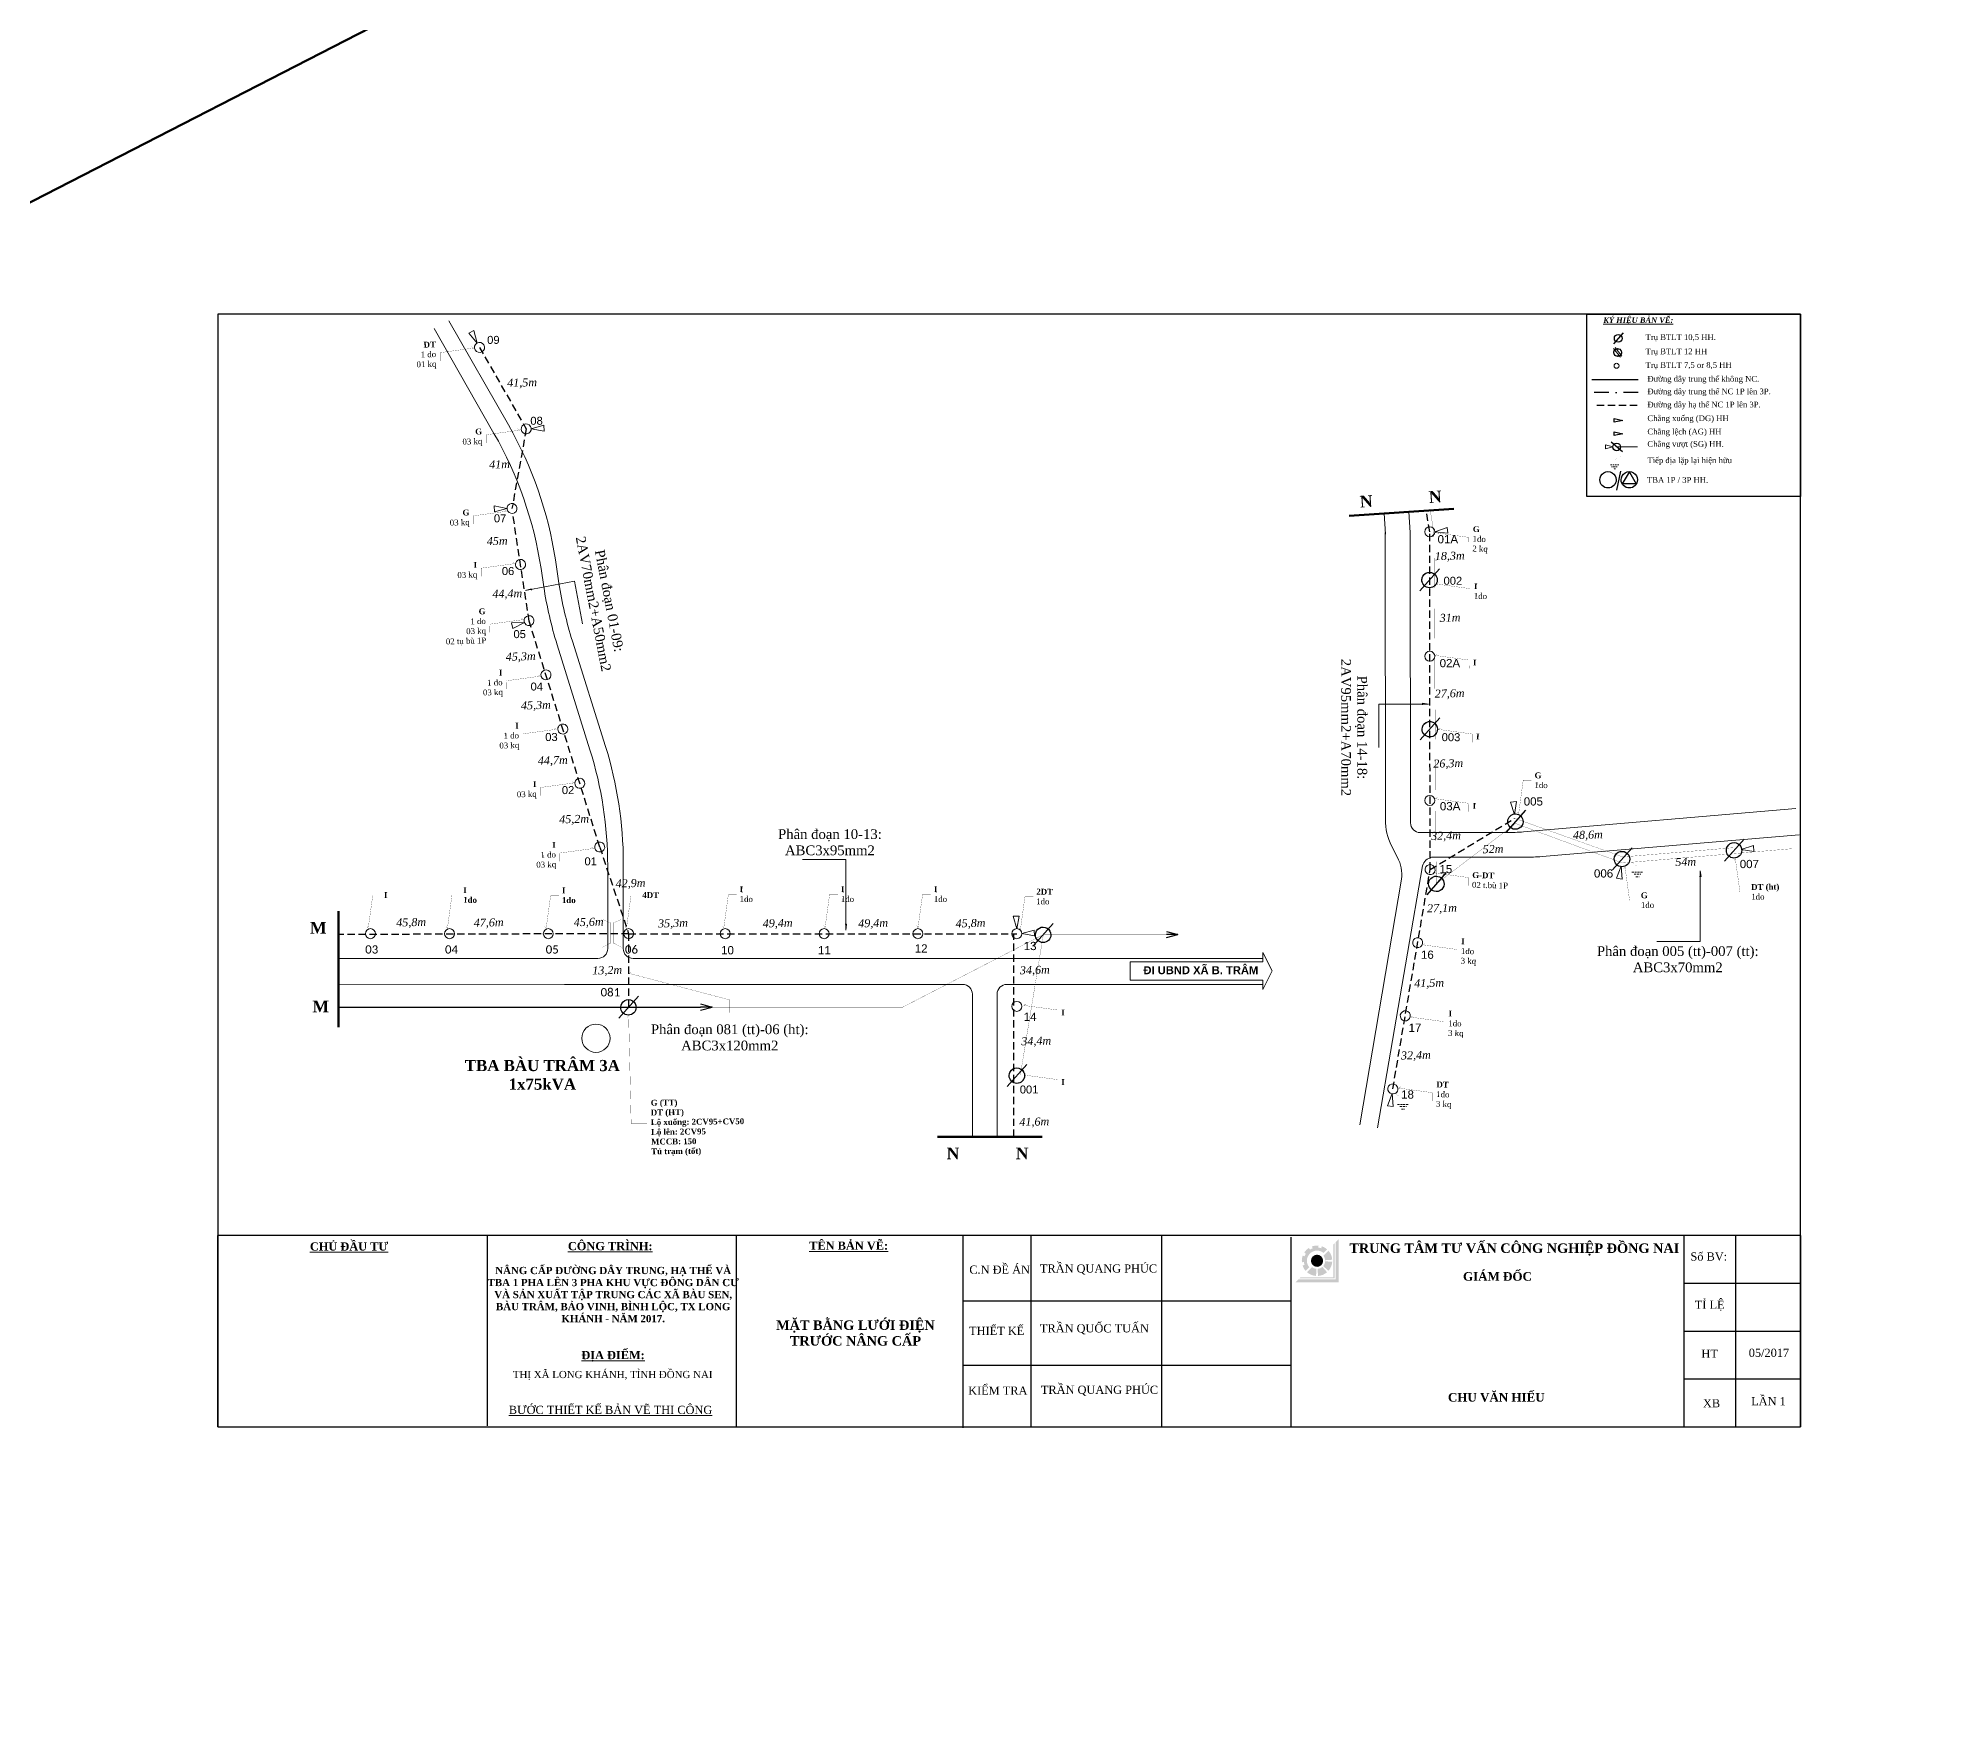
# Model space of a CAD drawing. Header units: metres. Extents: x 429925 to 893472, y 1245258 to 2552490.
# Drawn here: x 447494 to 448464, y 1260710 to 1261568 of the extents above; entities that cross this region are included whole.
import ezdxf

# ---------------------------------------------------------------- set-up
doc = ezdxf.new("R2010")
doc.units = ezdxf.units.M
doc.linetypes.add('DASHDOT', pattern=[1, 0.5, -0.25, 0, -0.25])
doc.linetypes.add('DASHED2', pattern=[0.375, 0.25, -0.125])
doc.layers.add('duong', color=2, linetype='Continuous', lineweight=15)
doc.layers.add('duong bao', color=3, linetype='Continuous', lineweight=13)
doc.layers.add('Khung ten', color=7, linetype='Continuous')
doc.layers.add('KHUNGBANVE', color=6, linetype='Continuous')
doc.styles.get("Standard").update_dxf_attribs({"font": 'arial.ttf'})
doc.styles.add('Unicode', font='times.ttf')

# ---------------------------------------------------------------- blocks, each defined once
blk = doc.blocks.new('A$C46BF4DDC')
at = {"color": 9, "linetype": 'Continuous'}
blk.add_line((9.91, 11.46), (0, 0), dxfattribs=at)
blk.add_lwpolyline([(0.89, 5.61, -1), (8.82, 5.61, -1)], format="xyb", close=True, dxfattribs=at)
blk = doc.blocks.new('A$C7B825D87')
at = {"layer": 'duong bao', "color": 1, "linetype": 'DASHED2', "lineweight": 20, "ltscale": 4}
for p, q in [((1.21, 2.48), (7.13, 2.48)), ((2.41, 1.31), (5.91, 1.31)), ((3.34, 0), (4.99, 0))]:
    blk.add_line(p, q, dxfattribs=at)
at = {"layer": 'duong bao', "color": 1, "linetype": 'DASHED2', "lineweight": 20, "ltscale": 4, "const_width": 0.0325}
blk.add_lwpolyline([(0.01, 8.11), (4.17, 5.43), (4.17, 2.48)], dxfattribs=at)
blk = doc.blocks.new('A$C6542344A')
at = {"color": 9, "linetype": 'Continuous'}
for p, q in [((7.5, 9.8), (0, 1.2)), ((8.7, 8.6), (1.3, 0))]:
    blk.add_line(p, q, dxfattribs=at)
for points in [[(0.3, 4.9, -1), (8.2, 4.9, -1)], [(4.3, 1, -1), (4.3, 8.9, -1)]]:
    blk.add_lwpolyline(points, format="xyb", close=True, dxfattribs=at)

msp = doc.modelspace()

# ---------------------------------------------------------------- hatches: boundary and pattern name
at = {"layer": 'duong bao', "lineweight": 50, "ltscale": 2}
h = msp.add_hatch(color=256, dxfattribs=at)
h.paths.add_polyline_path([(448305.55, 1261404.33, -1), (448306.32, 1261408.23, -1)], flags=17)
h.paths.add_polyline_path([(448306.32, 1261408.23, 1), (448305.55, 1261404.33, 1)], flags=17)
at = {"layer": 'Khung ten'}
h = msp.add_hatch(color=160, dxfattribs=at)
h.paths.add_polyline_path([(448162.57, 1260950.74), (448161, 1260949.17), (448161, 1260930.19), (448142.02, 1260930.19), (448140.46, 1260928.63), (448162.57, 1260928.63)])
h.paths.add_polyline_path([(448160.48, 1260948.65), (448159.96, 1260948.13), (448159.96, 1260931.23), (448143.06, 1260931.23), (448142.54, 1260930.71), (448160.48, 1260930.71)], flags=17)
for color, points in [(160, [(448156.66, 1260945.57, 0.10032), (448153.96, 1260947.11), (448153.63, 1260946.12, 0.055263), (448152.17, 1260946.43), (448152.28, 1260947.46, 0.110865), (448148.88, 1260947.04), (448149.23, 1260946.06, 0.055263), (448147.89, 1260945.41), (448147.33, 1260946.29, 0.110865), (448144.91, 1260943.87), (448145.79, 1260943.31, 0.055263), (448145.13, 1260941.97), (448144.15, 1260942.32, 0.110865), (448143.73, 1260938.92), (448144.77, 1260939.02, 0.055263), (448145.08, 1260937.56), (448144.09, 1260937.23, 0.10032), (448145.63, 1260934.53), (448147.48, 1260936.38, -0.904534), (448154.81, 1260943.72)]), (1, [(448154.64, 1260939.68, 1), (448148.38, 1260939.68, 1)])]:
    msp.add_hatch(color=color, dxfattribs=at).paths.add_polyline_path(points)
h = msp.add_hatch(color=104, dxfattribs=at)
h.paths.add_polyline_path([(448157.4, 1260944.83), (448154.81, 1260942.24, -0.149436), (448155.67, 1260939.96), (448159.31, 1260940.2, 0.16445)])
h.paths.add_polyline_path([(448159.31, 1260939.16), (448155.67, 1260939.4, -0.16445), (448154.65, 1260936.94), (448157.4, 1260934.53, 0.16445)])
h.paths.add_polyline_path([(448156.66, 1260933.8), (448154.26, 1260936.54, -0.16445), (448151.79, 1260935.52), (448152.03, 1260931.88, 0.16445)])
h.paths.add_polyline_path([(448150.99, 1260931.88), (448151.23, 1260935.52, -0.149436), (448148.95, 1260936.39), (448146.36, 1260933.8, 0.16445)])

# ---------------------------------------------------------------- linework, layer by layer
at = {"color": 4, "linetype": 'Continuous', "lineweight": 18}
for p, q in [((447705.57, 1261422.5), (447736.18, 1261369.04)), ((447697.96, 1261418.53), (447728.75, 1261364.74)), ((448186.63, 1261312.9), (448185.92, 1261323.64)), ((448199.39, 1261313.74), (448198.66, 1261324.48)), ((448186.59, 1261166.32), (448186.58, 1261313.86)), ((448199.52, 1261164.66), (448199.36, 1261313.86)), ((447754.34, 1261285.95), (447752.94, 1261295.26)), ((447760.32, 1261299.84), (447762.16, 1261287.78)), ((447770.07, 1261288.81), (447774.3, 1261266.91)), ((447778.07, 1261202.19), (447761.2, 1261256.18)), ((447769.06, 1261258.02), (447786.08, 1261203.84)), ((448183.19, 1261225.64), (448183.19, 1261203.33)), ((448257.54, 1261160.02), (448397.4, 1261172.05)), ((448249, 1261159.66), (448204.52, 1261159.66)), ((448267.06, 1261147.34), (448399.16, 1261158.57)), ((448189.78, 1261152.86), (448192.79, 1261146.87)), ((447787.18, 1261100.02), (447787.18, 1261142.54)), ((447795.18, 1261144.19), (447795.18, 1261100.02)), ((447909.45, 1261145.91), (447887.15, 1261145.91)), ((448182.55, 1261008.05), (448205.65, 1261142.64)), ((448258.3, 1261146.96), (448210.37, 1261146.96)), ((448173.52, 1261009.58), (448194.96, 1261135.78)), ((448348.28, 1261103.74), (448325.98, 1261103.74)), ((447782.18, 1261095.02), (447648.94, 1261095.02)), ((448123.74, 1261095.02), (447800.18, 1261095.02)), ((448055.47, 1261093.33), (448123.74, 1261093.33)), ((448123.74, 1261093.33), (448123.74, 1261098.09)), ((448123.74, 1261098.09), (448128.5, 1261088.56)), ((447648.94, 1261081.49), (447764.94, 1261081.64)), ((447969.49, 1261081.64), (447764.94, 1261081.64)), ((448123.74, 1261081.64), (447992.19, 1261081.64)), ((448123.74, 1261083.8), (448055.47, 1261083.8)), ((448128.5, 1261088.56), (448123.74, 1261079.04)), ((448123.74, 1261079.04), (448123.74, 1261083.8)), ((447974.5, 1261003.3), (447974.49, 1261076.64)), ((447987.27, 1261003.3), (447987.19, 1261076.64))]:
    msp.add_line(p, q, dxfattribs=at)
at = {"color": 5, "linetype": 'DASHED2', "lineweight": 30, "ltscale": 15}
for p, q in [((447721.33, 1261408.86), (447745.33, 1261367.04)), ((448295.25, 1261379.31), (448316.45, 1261379.31)), ((447745.33, 1261367.04), (447738.02, 1261326.21)), ((448209.41, 1261314.19), (448207.55, 1261325.09)), ((448209.58, 1261140.65), (448209.41, 1261314.19)), ((448209.58, 1261140.65), (448253.01, 1261166.98)), ((447783.08, 1261152.23), (447797.94, 1261107.72)), ((448190.43, 1261027.96), (448209.58, 1261140.65)), ((447797.94, 1261107.72), (447648.94, 1261107.27)), ((447797.94, 1261107.72), (447797.93, 1261070.01)), ((447797.94, 1261107.72), (447997.33, 1261107.72)), ((447797.94, 1261107.72), (447797.94, 1261107.72)), ((447995.75, 1261003.3), (447995.69, 1261107.72))]:
    msp.add_line(p, q, dxfattribs=at)
at = {"color": 1, "lineweight": 30, "ltscale": 15}
for p, q in [((448316.42, 1261392.28), (448292.59, 1261392.28)), ((448074.13, 1261108.87), (448080.08, 1261107.26)), ((448080.08, 1261107.26), (448074.13, 1261107.26)), ((448074.13, 1261105.67), (448080.08, 1261107.26)), ((447834.9, 1261071.62), (447840.85, 1261070.01)), ((447648.94, 1261070.01), (447834.9, 1261070.01)), ((447840.85, 1261070.01), (447834.9, 1261070.01)), ((447834.9, 1261068.42), (447840.85, 1261070.01))]:
    msp.add_line(p, q, dxfattribs=at)
at = {"color": 1, "linetype": 'DASHDOT', "lineweight": 30, "ltscale": 15}
msp.add_line((448316.42, 1261385.82), (448292.59, 1261385.82), dxfattribs=at)
at = {"color": 7, "linetype": 'Continuous'}
msp.add_line((448307.33, 1261345.35), (448305.25, 1261335.58), dxfattribs=at)
at = {"color": 9, "linetype": 'Continuous'}
msp.add_lwpolyline([(447586.97, 1260854.45), (448399.77, 1260854.45), (448399.77, 1261425.95), (447586.97, 1261425.95)], close=True, dxfattribs=at)
at = {"color": 7, "linetype": 'Continuous'}
for points in [[(448290.06, 1261425.95), (448399.77, 1261425.95), (448399.77, 1261332.37), (448290.06, 1261332.37)], [(448304.13, 1261372.34), (448308.53, 1261371.39), (448304.13, 1261370.44)], [(448304.13, 1261365.5), (448308.53, 1261364.56), (448304.13, 1261363.61)], [(448308.45, 1261338.83), (448311.91, 1261344.82), (448315.37, 1261338.83)]]:
    msp.add_lwpolyline(points, close=True, dxfattribs=at)
at = {"color": 4, "linetype": 'Continuous', "lineweight": 18}
for points in [[(447720.15, 1261411.16), (447718.49, 1261417.62), (447715.83, 1261416.25), (447720.15, 1261411.16)], [(447747.91, 1261367.14), (447754.47, 1261365.89), (447754.36, 1261368.87), (447747.91, 1261367.14)], [(447735.44, 1261326.14), (447728.9, 1261327.45), (447728.98, 1261324.46), (447735.44, 1261326.14)], [(448211.99, 1261314.22), (448218.62, 1261313.39), (448218.31, 1261316.36), (448211.99, 1261314.22)], [(447748, 1261284.2), (447747.85, 1261284.96), (447744.93, 1261283.95), (447770.07, 1261288.81)], [(447744.38, 1261267.63), (447737.71, 1261267.44), (447738.46, 1261264.55), (447744.38, 1261267.63)], [(448205.72, 1261225.3), (448205.72, 1261226.07), (448208.79, 1261225.64), (448183.19, 1261225.64)], [(448253.01, 1261168.94), (448253.9, 1261175.55), (448250.93, 1261175.28), (448253.01, 1261168.94)], [(448369.33, 1261150.9), (448375.94, 1261149.96), (448375.69, 1261152.94), (448369.33, 1261150.9)], [(447909.12, 1261112.56), (447909.89, 1261112.58), (447909.45, 1261109.59), (447909.45, 1261145.91)], [(448307.7, 1261142.44), (448305.32, 1261136.21), (448308.28, 1261135.79), (448307.7, 1261142.44)], [(448347.95, 1261137.09), (448348.72, 1261137.07), (448348.28, 1261140.06), (448348.28, 1261103.74)], [(447997.23, 1261110.24), (447998.43, 1261116.8), (447995.45, 1261116.67), (447997.23, 1261110.24)], [(447999.85, 1261107.82), (448006.41, 1261106.62), (448006.28, 1261109.6), (447999.85, 1261107.82)], [(448190.02, 1261025.53), (448187.64, 1261019.29), (448190.6, 1261018.88), (448190.02, 1261025.53)]]:
    msp.add_lwpolyline(points, dxfattribs=at)
for points in [[(447720.04, 1261411.1, -1), (447722.61, 1261406.63, -1)], [(448304.05, 1261399.45, -1), (448306.63, 1261399.45, -1)], [(447744.05, 1261369.28, -1), (447746.62, 1261364.8, -1)], [(447737.64, 1261328.76, -1), (447738.41, 1261323.65, -1)], [(448209.41, 1261316.77, -1), (448209.41, 1261311.61, -1)], [(447742, 1261299.91, -1), (447742.77, 1261294.81, -1)], [(448209.31, 1261293.36, -1), (448209.31, 1261285.42, -1)], [(447746.36, 1261271.07, -1), (447747.13, 1261265.97, -1)], [(448209.41, 1261252.8, -1), (448209.41, 1261247.64, -1)], [(447754.67, 1261243.14, -1), (447756.21, 1261238.22, -1)], [(448209.41, 1261216.73, -1), (448209.41, 1261208.8, -1)], [(447763.37, 1261215.3, -1), (447764.91, 1261210.37, -1)], [(447772.07, 1261187.45, -1), (447773.61, 1261182.53, -1)], [(448209.41, 1261178.75, -1), (448209.41, 1261173.59, -1)], [(447784.49, 1261154.39, -1), (447781.67, 1261150.06, -1)], [(448210.01, 1261143.19, -1), (448209.15, 1261138.1, -1)], [(447662.71, 1261107.72, -1), (447667.87, 1261107.72, -1)], [(447703.39, 1261107.72, -1), (447708.55, 1261107.72, -1)], [(447754.09, 1261107.72, -1), (447759.25, 1261107.72, -1)], [(447795.36, 1261107.72, -1), (447800.52, 1261107.72, -1)], [(447797.94, 1261110.3, -1), (447797.94, 1261105.14, -1)], [(447847.51, 1261110.3, -1), (447847.51, 1261105.14, -1)], [(447898.31, 1261110.3, -1), (447898.31, 1261105.14, -1)], [(447946.53, 1261110.3, -1), (447946.53, 1261105.14, -1)], [(447997.33, 1261110.3, -1), (447997.33, 1261105.14, -1)], [(448203.63, 1261105.63, -1), (448202.76, 1261100.54, -1)], [(447997.33, 1261072.96, -1), (447997.33, 1261067.8, -1)], [(447773.89, 1261053.98, -1), (447788.39, 1261054.03, -1)], [(448197.25, 1261068.07, -1), (448196.38, 1261062.98, -1)], [(447997.33, 1261038.75, -1), (447997.33, 1261030.81, -1)], [(448190.86, 1261030.51, -1), (448190, 1261025.42, -1)]]:
    msp.add_lwpolyline(points, format="xyb", close=True, dxfattribs=at)
at = {"color": 9, "linetype": 'Continuous'}
for points in [[(448305.55, 1261404.33, -1), (448306.32, 1261408.23, -1)], [(448307.88, 1261405.89, -1), (448303.99, 1261406.67, -1)]]:
    msp.add_lwpolyline(points, format="xyb", close=True, dxfattribs=at)
at = {"color": 4, "linetype": 'Continuous', "lineweight": 18}
for points in [[(448303.43, 1261357.79), (448299.7, 1261356.79), (448299.7, 1261358.79)], [(448055.47, 1261093.33), (448123.74, 1261093.33), (448123.74, 1261098.09), (448128.5, 1261088.56), (448123.74, 1261079.04), (448123.74, 1261083.8), (448055.47, 1261083.8)]]:
    msp.add_lwpolyline(points, close=True, dxfattribs=at)
at = {"color": 7, "linetype": 'Continuous'}
for points in [[(448296.77, 1261340.86, -1), (448305.16, 1261340.89, -1)], [(448307.7, 1261340.86, -1), (448316.09, 1261340.89, -1)]]:
    msp.add_lwpolyline(points, format="xyb", close=True, dxfattribs=at)
at = {"color": 5, "linetype": 'DASHED2', "lineweight": 30, "ltscale": 15}
for points in [[(447746.82, 1261268.26), (447738.41, 1261323.65)], [(447783.08, 1261152.23), (447746.82, 1261268.26)]]:
    msp.add_lwpolyline(points, dxfattribs=at)
at = {"color": 1, "lineweight": 30, "ltscale": 15, "const_width": 0.1}
for points in [[(448209.65, 1261325.18), (448211.53, 1261313.89), (448212.72, 1261133.29), (448253.49, 1261164.3), (448308.47, 1261144.03), (448395.32, 1261151.36)], [(447840.85, 1261070.01), (447938.76, 1261070.01), (448010.94, 1261107.26), (448080.08, 1261107.26)], [(448010.94, 1261107.26), (447999.09, 1261034.95), (447999.09, 1261003.3)]]:
    msp.add_lwpolyline(points, dxfattribs=at)
at = {"color": 5, "linetype": 'DASHED2', "lineweight": 30, "ltscale": 15, "const_width": 0.1}
msp.add_lwpolyline([(448253.01, 1261166.98), (448308.58, 1261147.14), (448365.83, 1261151.92)], dxfattribs=at)
at = {"color": 4, "linetype": 'Continuous', "lineweight": 18}
for centre, radius, start, end in [((447555.18, 1261265.37), 200, 8.59347, 29.78974), ((447562.61, 1261269.68), 200, 8.6751, 29.78974), ((447952.1, 1261315.83), 200, 188.59347, 197.35424), ((447959.87, 1261317.94), 200, 188.6751, 197.43588), ((447587.18, 1261142.54), 200, 0, 17.35424), ((447595.18, 1261144.19), 200, 0, 17.35424), ((448216.59, 1261166.33), 30, 180.00351, 206.67959), ((448204.52, 1261164.66), 5, 180, 270), ((448249, 1261259.66), 100, 270, 274.90041), ((448175.93, 1261137.81), 19.14, 353.90777, 28.25568), ((448211.5, 1261140.98), 6.09, 100.72555, 164.10393), ((448258.3, 1261246.96), 100, 270, 275.02351), ((447782.18, 1261100.02), 5, 270, 0), ((447800.18, 1261100.02), 5, 180, 270), ((447969.49, 1261076.64), 5, 0, 90), ((447992.19, 1261076.64), 5, 90, 180)]:
    msp.add_arc(centre, radius, start, end, dxfattribs=at)
at = {"layer": 'duong bao', "lineweight": 50, "ltscale": 2}
for p, q in [((434300.08, 1254706.74), (452042.86, 1263822.17)), ((448168.05, 1261322.46), (448221.74, 1261326.01)), ((447648.94, 1261119.35), (447648.94, 1261059.76)), ((447956.59, 1261003.3), (448010.4, 1261003.3))]:
    msp.add_line(p, q, dxfattribs=at)
at = {"layer": 'duong bao', "lineweight": 18, "ltscale": 2}
msp.add_line((448316.07, 1261357.74), (448305.48, 1261357.74), dxfattribs=at)
at = {"layer": 'duong bao', "color": 4, "lineweight": 15, "ltscale": 2, "const_width": 0.1}
for points in [[(447717.32, 1261409.25), (447718.34, 1261408.57), (447701.11, 1261406.21), (447701.09, 1261402)], [(447740.98, 1261367.05), (447742, 1261366.37), (447724.77, 1261364.01), (447724.75, 1261359.79)], [(447734.46, 1261325.42), (447735.48, 1261324.74), (447718.25, 1261322.38), (447718.23, 1261318.17)], [(448213.13, 1261314.38), (448212.11, 1261313.7), (448229.34, 1261311.34), (448229.36, 1261307.13)], [(447738.37, 1261298.52), (447739.39, 1261297.84), (447722.16, 1261295.48), (447722.14, 1261291.27)], [(448213.84, 1261288.02), (448212.81, 1261287.34), (448230.05, 1261284.98), (448230.06, 1261280.77)], [(447742.9, 1261269.76), (447743.92, 1261269.08), (447726.69, 1261266.72), (447726.67, 1261262.51)], [(448213.37, 1261251.32), (448212.35, 1261250.64), (448229.58, 1261248.28), (448229.6, 1261244.07)], [(447751.46, 1261240.68), (447752.48, 1261240), (447735.25, 1261237.64), (447735.23, 1261233.42)], [(447759.88, 1261213.42), (447760.9, 1261212.74), (447743.67, 1261210.38), (447743.65, 1261206.16)], [(448214.95, 1261213.33), (448213.92, 1261212.65), (448231.16, 1261210.29), (448231.17, 1261206.07)], [(447768.91, 1261185.85), (447769.93, 1261185.17), (447752.7, 1261182.81), (447752.68, 1261178.6)], [(448213.21, 1261177.73), (448212.19, 1261177.05), (448229.42, 1261174.69), (448229.44, 1261170.47)], [(448254.37, 1261170.34), (448255.05, 1261169.32), (448257.41, 1261186.55), (448261.63, 1261186.57)], [(447778.85, 1261152.19), (447779.87, 1261151.51), (447762.64, 1261149.15), (447762.62, 1261144.94)], [(448212.91, 1261139.61), (448211.88, 1261138.93), (448229.12, 1261136.57), (448229.13, 1261132.36)], [(448309, 1261141.06), (448309.68, 1261142.08), (448312.04, 1261124.85), (448316.26, 1261124.83)], [(448365.67, 1261145.34), (448366.35, 1261146.36), (448368.71, 1261129.13), (448372.93, 1261129.11)], [(447663.47, 1261111.39), (447664.16, 1261110.37), (447666.52, 1261127.6), (447670.73, 1261127.61)], [(447704.15, 1261111.39), (447704.84, 1261110.37), (447707.2, 1261127.6), (447711.41, 1261127.61)], [(447754.85, 1261111.26), (447755.54, 1261110.24), (447757.89, 1261127.47), (447762.11, 1261127.49)], [(447796.13, 1261111.39), (447796.81, 1261110.37), (447799.17, 1261127.6), (447803.39, 1261127.61)], [(447846.14, 1261111.84), (447846.82, 1261110.82), (447849.18, 1261128.05), (447853.4, 1261128.06)], [(447898.13, 1261111.84), (447898.81, 1261110.82), (447901.17, 1261128.05), (447905.39, 1261128.06)], [(447945.89, 1261111.84), (447946.57, 1261110.82), (447948.93, 1261128.05), (447953.14, 1261128.06)], [(447998.46, 1261110.62), (447999.14, 1261109.6), (448001.5, 1261126.83), (448005.72, 1261126.85)], [(448207.15, 1261102.65), (448206.12, 1261101.96), (448223.36, 1261099.61), (448223.37, 1261095.39)], [(447799.38, 1261087.96), (447798.36, 1261087.28), (447849.93, 1261073.67), (447849.8, 1261062.27)], [(448001.92, 1261071.55), (448000.9, 1261070.87), (448018.13, 1261068.51), (448018.14, 1261064.3)], [(447797.25, 1261064.73), (447797.93, 1261065.75), (447799.23, 1261010.16), (447807.43, 1261010.16)], [(448200.67, 1261065.53), (448199.65, 1261064.85), (448216.88, 1261062.49), (448216.9, 1261058.27)], [(448001.92, 1261035.81), (448000.9, 1261035.13), (448018.13, 1261032.77), (448018.14, 1261028.55)], [(448194.45, 1261029.09), (448193.43, 1261028.41), (448210.66, 1261026.05), (448210.68, 1261021.83)]]:
    msp.add_lwpolyline(points, dxfattribs=at)
at = {"layer": 'duong bao', "lineweight": 50, "ltscale": 2, "const_width": 0.1}
for points in [[(447784.64, 1261114.95), (447788.79, 1261113.18), (447788.79, 1261102.98), (447784.49, 1261100.76)], [(447794.12, 1261114.95), (447789.98, 1261113.18), (447789.98, 1261102.98), (447794.27, 1261100.76)]]:
    msp.add_lwpolyline(points, dxfattribs=at)
at = {"layer": 'KHUNGBANVE', "color": 2}
for p, q in [((447586.97, 1260854.45), (447586.97, 1260952.61)), ((448399.77, 1260952.61), (447586.97, 1260952.61)), ((447725.46, 1260854.9), (447725.46, 1260952.76)), ((447853.3, 1260854.45), (447853.3, 1260952.61)), ((447969.76, 1260853.93), (447969.76, 1260952.61)), ((448004.66, 1260854.15), (448004.66, 1260952.61)), ((448071.74, 1260854.45), (448071.74, 1260952.31)), ((448138.2, 1260854.45), (448138.2, 1260951.79)), ((448340.12, 1260854.23), (448340.12, 1260952.61)), ((448366.63, 1260854.23), (448366.63, 1260952.61)), ((448399.77, 1260952.61), (448399.77, 1260854.45)), ((448399.77, 1260928.02), (448340.12, 1260928.02)), ((448138.2, 1260918.97), (447969.76, 1260918.97)), ((448399.77, 1260903.42), (448340.12, 1260903.42)), ((448138.2, 1260885.91), (447969.76, 1260885.91)), ((448399.77, 1260878.83), (448340.12, 1260878.83)), ((447586.97, 1260854.45), (448399.77, 1260854.45))]:
    msp.add_line(p, q, dxfattribs=at)

# ---------------------------------------------------------------- block references
at = {"color": 4, "linetype": 'Continuous', "lineweight": 18, "yscale": 0.5, "zscale": 0.5}
for p, xscale, rotation in [((448303.77, 1261410.74), 0.5000000000041764, 359.9423113320694), ((448302.61, 1261360.22), 0.5000000000211087, 269.9863334116617)]:
    msp.add_blockref('A$C46BF4DDC', p, dxfattribs=dict(at, xscale=xscale, rotation=rotation))
at = {"color": 4, "linetype": 'Continuous', "lineweight": 18, "rotation": 359.1901508878823}
for p in [(448204.37, 1261283.84), (448204.48, 1261207.22), (448248.46, 1261159.77), (448303.22, 1261140.51), (448360.78, 1261145), (448207.82, 1261127.75), (448005.9, 1261101.6), (447792.89, 1261064.35), (447992.4, 1261029.24)]:
    msp.add_blockref('A$C46BF4DDC', p, dxfattribs=at)
at = {"layer": 'duong bao', "lineweight": 50, "ltscale": 2, "xscale": 0.4999999999677949, "yscale": 0.5, "zscale": 0.5, "rotation": 78.73382310779768}
msp.add_blockref('A$C6542344A', (448307.93, 1261403.7), dxfattribs=at)
at = {"layer": 'duong bao', "lineweight": 50, "ltscale": 2, "xscale": -0.8000000000029104, "yscale": 0.7999999999883585, "zscale": 0.8}
msp.add_blockref('A$C7B825D87', (448307.52, 1261346.58), dxfattribs=at)
at = {"layer": 'duong bao', "lineweight": 50, "ltscale": 2}
for p in [(448311.96, 1261136.9), (448191.62, 1261017.54)]:
    msp.add_blockref('A$C7B825D87', p, dxfattribs=at)

# ---------------------------------------------------------------- texts
at = {"color": 4, "linetype": 'Continuous', "lineweight": 18, "attachment_point": 5}
for s, insert, char_height, width in [('\\C7;\\fTimes New Roman|b1|i1|;\\H2.8669647164643;\\LKÝ HIỆU BẢN VẼ\\l\\L:\\l', (448316.52, 1261422.48), 2.867, 49.2057), ('\\C7;\\fArial Unicode MS|b0|i0|;\\H4.1092942200601;09', (447728.45, 1261412.73), 4.2333, 21.59), ('\\C7;\\fArial Unicode MS|b0|i0|;\\H4.1092942200601;08', (447750.64, 1261371.19), 4.2333, 21.59), ('\\C7;\\fArial Unicode MS|b0|i0|;\\H4.1092942200601;07', (447731.91, 1261321.07), 4.2333, 21.59), ('{\\fArial Unicode MS|b0|i0|c0|p34;\\C7;01A}', (448218.68, 1261310.33), 4.2333, 21.59), ('\\C7;\\fArial Unicode MS|b0|i0|;\\H4.1092942200601;06', (447736, 1261293.99), 4.2333, 21.59), ('\\C7;\\fArial Unicode MS|b0|i0|;\\H4.1092942200601;002', (448221.27, 1261289), 4.2333, 21.59), ('\\C7;\\fArial Unicode MS|b0|i0|;\\H4.1092942200601;05', (447741.97, 1261261.58), 4.2333, 21.59), ('{\\fArial Unicode MS|b0|i0|c0|p34;\\C7;02A}', (448219.74, 1261246.68), 4.2333, 21.59), ('\\C7;\\fArial Unicode MS|b0|i0|;\\H4.1092942200601;04', (447750.75, 1261234.64), 4.2333, 21.59), ('\\C7;\\fArial Unicode MS|b0|i0|;\\H4.1092942200601;03', (447758.29, 1261208.72), 4.2333, 21.59), ('\\C7;\\fArial Unicode MS|b0|i0|;\\H4.1092942200601;003', (448220.32, 1261208.63), 4.2333, 21.59), ('\\C7;\\fArial Unicode MS|b0|i0|;\\H4.1092942200601;02', (447766.81, 1261181.45), 4.2333, 21.59), ('{\\fArial Unicode MS|b0|i0|c0|p34;\\C7;005}', (448262.6, 1261175.62), 4.2333, 21.59), ('{\\fArial Unicode MS|b0|i0|c0|p34;\\C7;03A}', (448219.87, 1261173.18), 4.2333, 21.59), ('{\\fTimes New Roman|b0|i0|c0|p18;\\C7;Phân đoạn 10-13:\\PABC3x95mm2}', (447901.32, 1261154.67), 5, 150.7075), ('{\\fArial Unicode MS|b0|i0|c238|p34;\\H0.9707x;\\C7;0\\fArial Unicode MS|b0|i0|c0|p34;1}', (447778.43, 1261144.86), 4.2333, 21.59), ('{\\fArial Unicode MS|b0|i0|c0|p34;\\C7;15}', (448217.67, 1261140.88), 4.2333, 21.59), ('{\\fArial Unicode MS|b0|i0|c0|p34;\\C7;006}', (448298.67, 1261138.65), 4.2333, 21.59), ('{\\fArial Unicode MS|b0|i0|c0|p34;\\C7;007}', (448373.56, 1261143.48), 4.2333, 21.59), ('{\\fCalibri|b0|i0|c0|p34;\\C7;03}', (447665.95, 1261099.59), 4.2333, 21.59), ('{\\fCalibri|b0|i0|c0|p34;\\C7;04}', (447706.95, 1261099.59), 4.2333, 21.59), ('{\\fCalibri|b0|i0|c0|p34;\\C7;05}', (447758.68, 1261099.59), 4.2333, 21.59), ('{\\fCalibri|b0|i0|c0|p34;\\C7;06}', (447799.4, 1261099.59), 4.2333, 21.59), ('{\\fArial Unicode MS|b0|i0|c0|p34;\\C7;10}', (447848.71, 1261099.2), 4.2333, 21.59), ('{\\fArial Unicode MS|b0|i0|c0|p34;\\C7;11}', (447898.45, 1261099.2), 4.2333, 21.59), ('{\\fArial Unicode MS|b0|i0|c0|p34;\\C7;12}', (447948.18, 1261100.13), 4.2333, 21.59), ('{\\fArial Unicode MS|b0|i0|c0|p34;\\C7;13}', (448004.14, 1261101.37), 4.2333, 21.59), ('{\\fTimes New Roman|b0|i0|c0|p18;\\C7;Phân đoạn 005 (tt)-007 (tt):\\PABC3x70mm2}', (448336.78, 1261094.56), 5, 150.7075), ('{\\fArial Unicode MS|b1|i0|c0|p34;\\H1x;\\C7;ĐI UBND XÃ B. TRÂM}', (448091.83, 1261088.93), 4.1093, 73.025), ('{\\fArial Unicode MS|b0|i0|c0|p34;\\C7;16}', (448208.17, 1261096.89), 4.2333, 21.59), ('{\\fCalibri|b0|i0|c0|p34;\\C7;081}', (447788.55, 1261077.58), 4.2333, 21.59), ('{\\fTimes New Roman|b0|i0|c0|p18;\\C7;Phân đoạn 081 (tt)-06 (ht):\\PABC3x120mm2}', (447849.87, 1261054.4), 5, 150.7075), ('{\\fArial Unicode MS|b0|i0|c0|p34;\\C7;14}', (448004.14, 1261065.03), 4.2333, 21.59), ('{\\fArial Unicode MS|b0|i0|c0|p34;\\C7;17}', (448201.82, 1261059.41), 4.2333, 21.59), ('{\\fTimes New Roman|b1|i0|c0|p18;\\C7;TBA BÀU TRÂM 3A 1x75kVA}', (447753.6, 1261035.14), 5.7341, 101.1635), ('\\C7;\\fArial Unicode MS|b0|i0|;\\H4.1092942200601;001', (448003.61, 1261027.64), 4.2333, 21.59), ('{\\fArial Unicode MS|b0|i0|c0|p34;\\C7;18}', (448197.99, 1261025.07), 4.2333, 21.59)]:
    msp.add_mtext(s, dxfattribs=dict(at, insert=insert, char_height=char_height, width=width))
at = {"color": 4, "linetype": 'Continuous', "lineweight": 18}
for s, insert, char_height, width, attachment_point, rotation in [('{\\fTimes New Roman|b1|i0|c0|p18;\\C7;DT\\P\\fTimes New Roman|b0|i0|c0|p18;1 do\\P01 kq}', (447699.05, 1261404.96), 3, 22.225, 6, 1.49443), ('{\\fTimes New Roman|b0|i1|c0|p18;\\C7;41,5m}', (447743.21, 1261390.38), 4.1093, 22.225, 5, 1.49443), ('{\\fTimes New Roman|b1|i0|c0|p18;\\C7;G\\P\\fTimes New Roman|b0|i0|c0|p18;03 kq}', (447722.71, 1261362.75), 3, 22.225, 6, 1.49443), ('{\\fTimes New Roman|b0|i1|c0|p18;\\C7;41m}', (447731.61, 1261348.85), 4.1093, 22.225, 5, 1.49443), ('{\\fTimes New Roman|b1|i0|c0|p18;\\C7;N}', (448176.77, 1261329.84), 6, 22.4014, 5, 4.03025), ('{\\fTimes New Roman|b1|i0|c0|p18;\\C7;N}', (448212.2, 1261332.19), 6, 22.4014, 5, 4.03025), ('{\\fTimes New Roman|b1|i0|c0|p18;\\C7;G\\P\\fTimes New Roman|b0|i0|c0|p18;03 kq}', (447716.19, 1261321.13), 3, 22.225, 6, 1.49443), ('{\\fTimes New Roman|b1|i0|c0|p18;\\C7;G\\P\\fTimes New Roman|b0|i0|c0|p18;1do\\P2 kq}', (448231.4, 1261310.09), 3, 22.225, 4, 358.50557), ('{\\fTimes New Roman|b0|i1|c0|p18;\\C7;45m}', (447730.41, 1261309.46), 4.1093, 22.225, 5, 1.49443), ('{\\fTimes New Roman|b0|i0|c0|p18;\\C7;Phân đoạn 01-09:\\P2AV70mm2+A50mm2}', (447783.92, 1261277.94), 5, 159.6171, 5, 280.93776), ('{\\fTimes New Roman|b0|i1|c0|p18;\\C7;18,3m}', (448219.67, 1261301.35), 4.1093, 22.225, 5, 1.49443), ('{\\fTimes New Roman|b1|i0|c0|p18;\\C7;I\\P\\fTimes New Roman|b0|i0|c0|p18;03 kq}', (447720.1, 1261294.23), 3, 22.225, 6, 1.49443), ('{\\fTimes New Roman|b0|i1|c0|p18;\\C7;44,4m}', (447735.61, 1261281.95), 4.1093, 22.225, 5, 1.49443), ('{\\fTimes New Roman|b1|i0|c0|p18;\\C7;I\\P\\fTimes New Roman|b0|i0|c0|p18;1do}', (448232.1, 1261283.73), 3, 22.225, 4, 358.50557), ('{\\fTimes New Roman|b1|i0|c0|p18;\\C7;G\\P\\fTimes New Roman|b0|i0|c0|p18;1 do\\P03 kq\\P02 tụ bù 1P}', (447724.63, 1261265.47), 3, 22.225, 6, 1.49443), ('{\\fTimes New Roman|b0|i1|c0|p18;\\C7;31m}', (448219.83, 1261270.05), 4.1093, 22.225, 5, 1.49443), ('{\\fTimes New Roman|b0|i1|c0|p18;\\C7;45,3m}', (447742.5, 1261249.7), 4.1093, 22.225, 5, 1.49443), ('{\\fTimes New Roman|b0|i0|c0|p18;\\C7;Phân đoạn 14-18:\\P2AV95mm2+A70mm2}', (448170.52, 1261213.64), 5, 159.6171, 5, 270), ('{\\fTimes New Roman|b1|i0|c0|p18;\\C7;I}', (448231.64, 1261247.03), 3, 22.225, 4, 358.50557), ('{\\fTimes New Roman|b1|i0|c0|p18;\\C7;I\\P\\fTimes New Roman|b0|i0|c0|p18;1 do\\P03 kq}', (447733.19, 1261236.38), 3, 22.225, 6, 1.49443), ('{\\fTimes New Roman|b0|i1|c0|p18;\\C7;45,3m}', (447750.3, 1261224.65), 4.1093, 22.225, 5, 1.49443), ('{\\fTimes New Roman|b0|i1|c0|p18;\\C7;27,6m}', (448219.6, 1261230.69), 4.1093, 22.225, 5, 1.49443), ('{\\fTimes New Roman|b1|i0|c0|p18;\\C7;I\\P\\fTimes New Roman|b0|i0|c0|p18;1 do\\P03 kq}', (447741.61, 1261209.12), 3, 22.225, 6, 1.49443), ('{\\fTimes New Roman|b1|i0|c0|p18;\\C7;I}', (448233.21, 1261209.03), 3, 22.225, 4, 358.50557), ('{\\fTimes New Roman|b0|i1|c0|p18;\\C7;44,7m}', (447758.98, 1261196.34), 4.1093, 22.225, 5, 1.49443), ('{\\fTimes New Roman|b0|i1|c0|p18;\\C7;26,3m}', (448218.9, 1261194.76), 4.1093, 22.225, 5, 1.49443), ('{\\fTimes New Roman|b1|i0|c0|p18;\\C7;G\\P\\fTimes New Roman|b0|i0|c0|p18;1do}', (448263.21, 1261186.54), 3, 22.225, 4, 359.39231), ('{\\fTimes New Roman|b1|i0|c0|p18;\\C7;I\\P\\fTimes New Roman|b0|i0|c0|p18;03 kq}', (447750.64, 1261181.56), 3, 22.225, 6, 1.49443), ('{\\fTimes New Roman|b0|i1|c0|p18;\\C7;45,2m}', (447769.94, 1261166.16), 4.1093, 22.225, 5, 1.49443), ('{\\fTimes New Roman|b1|i0|c0|p18;\\C7;I}', (448231.48, 1261173.43), 3, 22.225, 4, 358.50557), ('{\\fTimes New Roman|b0|i1|c0|p18;\\C7;32,4m}', (448217.75, 1261157.63), 4.1093, 22.225, 5, 1.49443), ('{\\fTimes New Roman|b0|i1|c0|p18;\\C7;48,6m}', (448290.63, 1261158.07), 4.1093, 22.225, 5, 1.49443), ('{\\fTimes New Roman|b1|i0|c0|p18;\\C7;I\\P\\fTimes New Roman|b0|i0|c0|p18;1 do\\P03 kq}', (447760.58, 1261147.9), 3, 22.225, 6, 1.49443), ('{\\fTimes New Roman|b0|i1|c0|p18;\\C7;52m}', (448241.9, 1261151.18), 4.1093, 22.225, 5, 1.49443), ('{\\fTimes New Roman|b1|i0|c0|p18;\\C7;G-DT\\P\\fTimes New Roman|b0|i0|c0|p18;02 t.bù 1P}', (448231.17, 1261135.32), 3, 22.225, 4, 358.50557), ('{\\fTimes New Roman|b0|i1|c0|p18;\\C7;54m}', (448340.86, 1261144.61), 4.1093, 22.225, 5, 1.49443), ('{\\fTimes New Roman|b1|i0|c0|p18;\\C7;I}', (447672.31, 1261127.58), 3, 22.225, 4, 359.39231), ('{\\fTimes New Roman|b1|i0|c0|p18;\\C7;I\\P1do}', (447712.99, 1261127.58), 3, 22.225, 4, 359.39231), ('{\\fTimes New Roman|b1|i0|c0|p18;\\C7;I\\P1do}', (447763.69, 1261127.46), 3, 22.225, 4, 359.39231), ('{\\fTimes New Roman|b0|i1|c0|p18;\\C7;42,9m}', (447798.9, 1261133.19), 4.1093, 22.225, 5, 1.49443), ('{\\fTimes New Roman|b1|i0|c0|p18;\\C7;4DT}', (447804.96, 1261127.58), 3, 22.225, 4, 359.39231), ('{\\fTimes New Roman|b1|i0|c0|p18;\\C7;I\\P\\fTimes New Roman|b0|i0|c0|p18;1do}', (447854.98, 1261128.03), 3, 22.225, 4, 359.39231), ('{\\fTimes New Roman|b1|i0|c0|p18;\\C7;I\\P\\fTimes New Roman|b0|i0|c0|p18;1do}', (447906.96, 1261128.03), 3, 22.225, 4, 359.39231), ('{\\fTimes New Roman|b1|i0|c0|p18;\\C7;I\\P\\fTimes New Roman|b0|i0|c0|p18;1do}', (447954.72, 1261128.03), 3, 22.225, 4, 359.39231), ('{\\fTimes New Roman|b1|i0|c0|p18;\\C7;2DT\\P\\fTimes New Roman|b0|i0|c0|p18;1do}', (448007.3, 1261126.81), 3, 22.225, 4, 359.39231), ('{\\fTimes New Roman|b1|i0|c0|p18;\\C7;G\\P\\fTimes New Roman|b0|i0|c0|p18;1do}', (448317.83, 1261124.87), 3, 22.225, 4, 0.60769), ('{\\fTimes New Roman|b1|i0|c0|p18;\\C7;DT (ht)\\P\\fTimes New Roman|b0|i0|c0|p18;1do}', (448374.51, 1261129.15), 3, 22.225, 4, 0.60769), ('{\\fTimes New Roman|b0|i1|c0|p18;\\C7;27,1m}', (448215.67, 1261120.4), 4.1093, 22.225, 5, 1.49443), ('{\\fTimes New Roman|b1|i0|c0|p18;\\C7;M}', (447638.49, 1261110.74), 6, 22.4014, 5, 0.24506), ('{\\fTimes New Roman|b0|i1|c0|p18;\\C7;45,8m}', (447686.23, 1261113.14), 4.1093, 22.225, 5, 1.49443), ('{\\fTimes New Roman|b0|i1|c0|p18;\\C7;47,6m}', (447726.04, 1261112.99), 4.1093, 22.225, 5, 1.49443), ('{\\fTimes New Roman|b0|i1|c0|p18;\\C7;45,6m}', (447777.41, 1261113.29), 4.1093, 22.225, 5, 1.49443), ('{\\fTimes New Roman|b0|i1|c0|p18;\\C7;35,3m}', (447820.71, 1261112.68), 4.1093, 22.225, 5, 1.49443), ('{\\fTimes New Roman|b0|i1|c0|p18;\\C7;49,4m}', (447874.48, 1261112.68), 4.1093, 22.225, 5, 1.49443), ('{\\fTimes New Roman|b0|i1|c0|p18;\\C7;49,4m}', (447923.5, 1261112.68), 4.1093, 22.225, 5, 1.49443), ('{\\fTimes New Roman|b0|i1|c0|p18;\\C7;45,8m}', (447973.54, 1261112.68), 4.1093, 22.225, 5, 1.49443), ('{\\fTimes New Roman|b1|i0|c0|p18;\\C7;I\\P\\fTimes New Roman|b0|i0|c0|p18;1do\\P3 kq}', (448225.41, 1261098.35), 3, 22.225, 4, 358.50557), ('{\\fTimes New Roman|b0|i1|c0|p18;\\C7;13,2m}', (447786.93, 1261088.5), 4.1093, 22.225, 5, 1.49443), ('{\\fTimes New Roman|b0|i1|c0|p18;\\C7;34,6m}', (448006.56, 1261088.61), 4.1093, 22.225, 5, 1.49443), ('{\\fTimes New Roman|b0|i1|c0|p18;\\C7;41,5m}', (448209.09, 1261081.92), 4.1093, 22.225, 5, 1.49443), ('{\\fTimes New Roman|b1|i0|c0|p18;\\C7;M}', (447639.79, 1261070.32), 6, 22.4014, 5, 0.24506), ('{\\fTimes New Roman|b1|i0|c0|p18;\\C7;I}', (448020.18, 1261067.26), 3, 22.225, 4, 358.50557), ('{\\fTimes New Roman|b1|i0|c0|p18;\\C7;I\\P\\fTimes New Roman|b0|i0|c0|p18;1do\\P3 kq}', (448218.94, 1261061.23), 3, 22.225, 4, 358.50557), ('{\\fTimes New Roman|b0|i1|c0|p18;\\C7;34,4m}', (448007.29, 1261052.16), 4.1093, 22.225, 5, 1.49443), ('{\\fTimes New Roman|b0|i1|c0|p18;\\C7;32,4m}', (448202.28, 1261044.83), 4.1093, 22.225, 5, 1.49443), ('{\\fTimes New Roman|b1|i0|c0|p18;\\C7;I}', (448020.18, 1261031.51), 3, 22.225, 4, 358.50557), ('{\\fTimes New Roman|b1|i0|c0|p18;\\C7;G (TT)\\PDT (HT)\\PLộ xuống: 2CV95+CV50\\PLộ lên: 2CV95\\PMCCB: 150\\PTủ trạm (tốt)}', (447809.4, 1261007.88), 3, 62.5434, 4, 0.60769), ('{\\fTimes New Roman|b1|i0|c0|p18;\\C7;DT\\P\\fTimes New Roman|b0|i0|c0|p18;1do\\P3 kq}', (448212.72, 1261024.8), 3, 22.225, 4, 358.50557), ('{\\fTimes New Roman|b0|i1|c0|p18;\\C7;41,6m}', (448006.28, 1261010.68), 4.1093, 22.225, 5, 1.49443), ('{\\fTimes New Roman|b1|i0|c0|p18;\\C7;N}', (447964.53, 1260994.85), 6, 22.4014, 5, 0.24506), ('{\\fTimes New Roman|b1|i0|c0|p18;\\C7;N}', (448000.04, 1260994.85), 6, 22.4014, 5, 0.24506)]:
    msp.add_mtext(s, dxfattribs=dict(at, insert=insert, char_height=char_height, width=width, attachment_point=attachment_point, rotation=rotation))
at = {"char_height": 2.9352, "attachment_point": 4}
for s, insert, width in [('{\\fTimes New Roman|b0|i0|c0|p18;\\C7;Trụ BTLT 10,5 HH.}', (448320.26, 1261413.82), 78.7288), ('{\\fTimes New Roman|b0|i0|c0|p18;\\C7;Trụ BTLT 12 HH}', (448320.26, 1261406.5), 78.7288), ('{\\fTimes New Roman|b0|i0|c0|p18;\\C7;Trụ BTLT 7,5 or 8,5 HH}', (448320.26, 1261399.47), 78.7288), ('{\\fTimes New Roman|b0|i0|c0|p18;\\H1x;\\C7;Đường dây trung thế không NC.}', (448321.19, 1261392.28), 60.7348), ('{\\fTimes New Roman|b0|i0|c0|p18;\\C7;Đường dây trung thế NC 1P lên 3P.}', (448321.19, 1261385.82), 65.0554), ('{\\fTimes New Roman|b0|i0|c0|p18;\\C7;Đường dây hạ thế NC 1P lên 3P.}', (448321.19, 1261379.06), 69.8685), ('{\\fTimes New Roman|b0|i0|c0|p18;\\C7;Chằng xuống (DG) HH}', (448321.19, 1261372.02), 67.094), ('{\\fTimes New Roman|b0|i0|c0|p18;\\C7;Chằng lệch (AG) HH}', (448321.19, 1261365.18), 67.094), ('{\\fTimes New Roman|b0|i0|c0|p18;\\C7;Tiếp địa lặp lại hiện hữu}', (448321.19, 1261350.44), 67.094), ('{\\fTimes New Roman|b0|i0|c0|p18;\\C7;Chằng vượt (SG) HH.}', (448321.19, 1261358.82), 67.094), ('{\\fTimes New Roman|b0|i0|c0|p18;\\C7;TBA 1P / 3P HH.}', (448320.97, 1261340.79), 74)]:
    msp.add_mtext(s, dxfattribs=dict(at, insert=insert, width=width))
at = {"layer": 'duong', "attachment_point": 2, "style": 'Unicode'}
for s, insert, char_height, width in [('{\\fTimes New Roman|b1|i0|c0|p18;\\LCHỦ ĐẦU TƯ}', (447654.33, 1260949.12), 4.1939, 338.0455), ('{\\fTimes New Roman|b1|i0|c0|p18;\\LCÔNG TRÌNH:}', (447788.47, 1260949.32), 4.1939, 338.0455), ('{\\fTimes New Roman|b1|i0|c0|p18;\\LTÊN BẢN VẼ:}', (447910.93, 1260949.56), 4.1939, 338.0455), ('{\\fTimes New Roman|b1|i0|c0|p18;TRUNG TÂM TƯ VẤN CÔNG NGHIỆP ĐỒNG NAI}', (448252.83, 1260948.59), 4.8561, 338.0455), ('{\\fTimes New Roman|b1|i0|c0|p18;NÂNG CẤ\\fTimes New Roman|b1|i0|c163|p18;P ĐƯ\\fTimes New Roman|b1|i0|c0|p18;ỜNG DÂY TRUNG, HẠ THẾ VÀ TBA 1 PHA LÊN 3 PHA KHU VỰ\\fTimes New Roman|b1|i0|c163|p18;C ĐÔNG DÂN CƯ VÀ S\\fTimes New Roman|b1|i0|c0|p18;ẢN XUẤT TẬP TRUNG CÁC XÃ BÀU SEN, BÀU TRÂM, BẢO VINH, BÌNH LỘ\\fTimes New Roman|b1|i0|c163|p18;C, TX LONG KHÁNH - NĂM \\fTimes New Roman|b1|i0|c0|p18;2017.}', (447790, 1260936.54), 3.70861, 130.2593), ('C.N ĐỀ ÁN', (447988.49, 1260937.23), 4.194, 338.0455), ('TRẦN QUANG PHÚC', (448039.26, 1260937.82), 4.1939, 338.0455), ('{\\fTimes New Roman|b1|i0|c0|p18;GIÁM ĐỐC}', (448244.17, 1260933.85), 4.4146, 338.0455), ('Số BV:', (448352.72, 1260943.98), 4.194, 338.0455), ('TỈ LỆ', (448353.18, 1260919.19), 4.194, 338.0455), ('{\\fTimes New Roman|b1|i0|c163|p18;MẶT \\fTimes New Roman|b1|i0|c0|p18;BẰNG\\fTimes New Roman|b1|i0|c163|p18; \\fTimes New Roman|b1|i0|c0|p18;LƯỚI ĐIỆN TRƯỚC NÂNG CẤP}', (447914.42, 1260909.05), 4.85606, 83.9957), ('THIẾT KẾ', (447986.97, 1260905.77), 4.194, 338.0455), ('TRẦN QUỐC TUẤN', (448037.16, 1260907.07), 4.1939, 338.0455), ('{\\fTimes New Roman|b1|i0|c0|p18;\\LĐỊA ĐIẾM:}', (447789.92, 1260893.33), 4.1939, 128.0996), ('HT', (448353.16, 1260894.03), 4.194, 338.0455), ('05/2017', (448383.62, 1260894.51), 4.194, 338.0455), ('THỊ XÃ LONG KHÁNH, TỈNH ĐỒNG NAI', (447789.73, 1260883.11), 3.7086, 129.5413), ('TRẦN QUANG PHÚC', (448039.77, 1260875.51), 4.1939, 338.0455), ('KIỂM TRA', (447987.54, 1260875.07), 4.194, 338.0455), ('{\\fTimes New Roman|b1|i0|c0|p18;CHU VĂN HIẾU}', (448243.57, 1260871.72), 4.4146, 338.0455), ('XB', (448354.13, 1260868.58), 4.194, 338.0455), ('LẦN 1', (448383.36, 1260869.64), 4.194, 338.0455), ('{\\LBƯỚC THIẾT KẾ BẢN VẼ THI CÔNG}', (447788.64, 1260865.18), 4.1939, 338.0455)]:
    msp.add_mtext(s, dxfattribs=dict(at, insert=insert, char_height=char_height, width=width))

doc.saveas('drawing.dxf')
